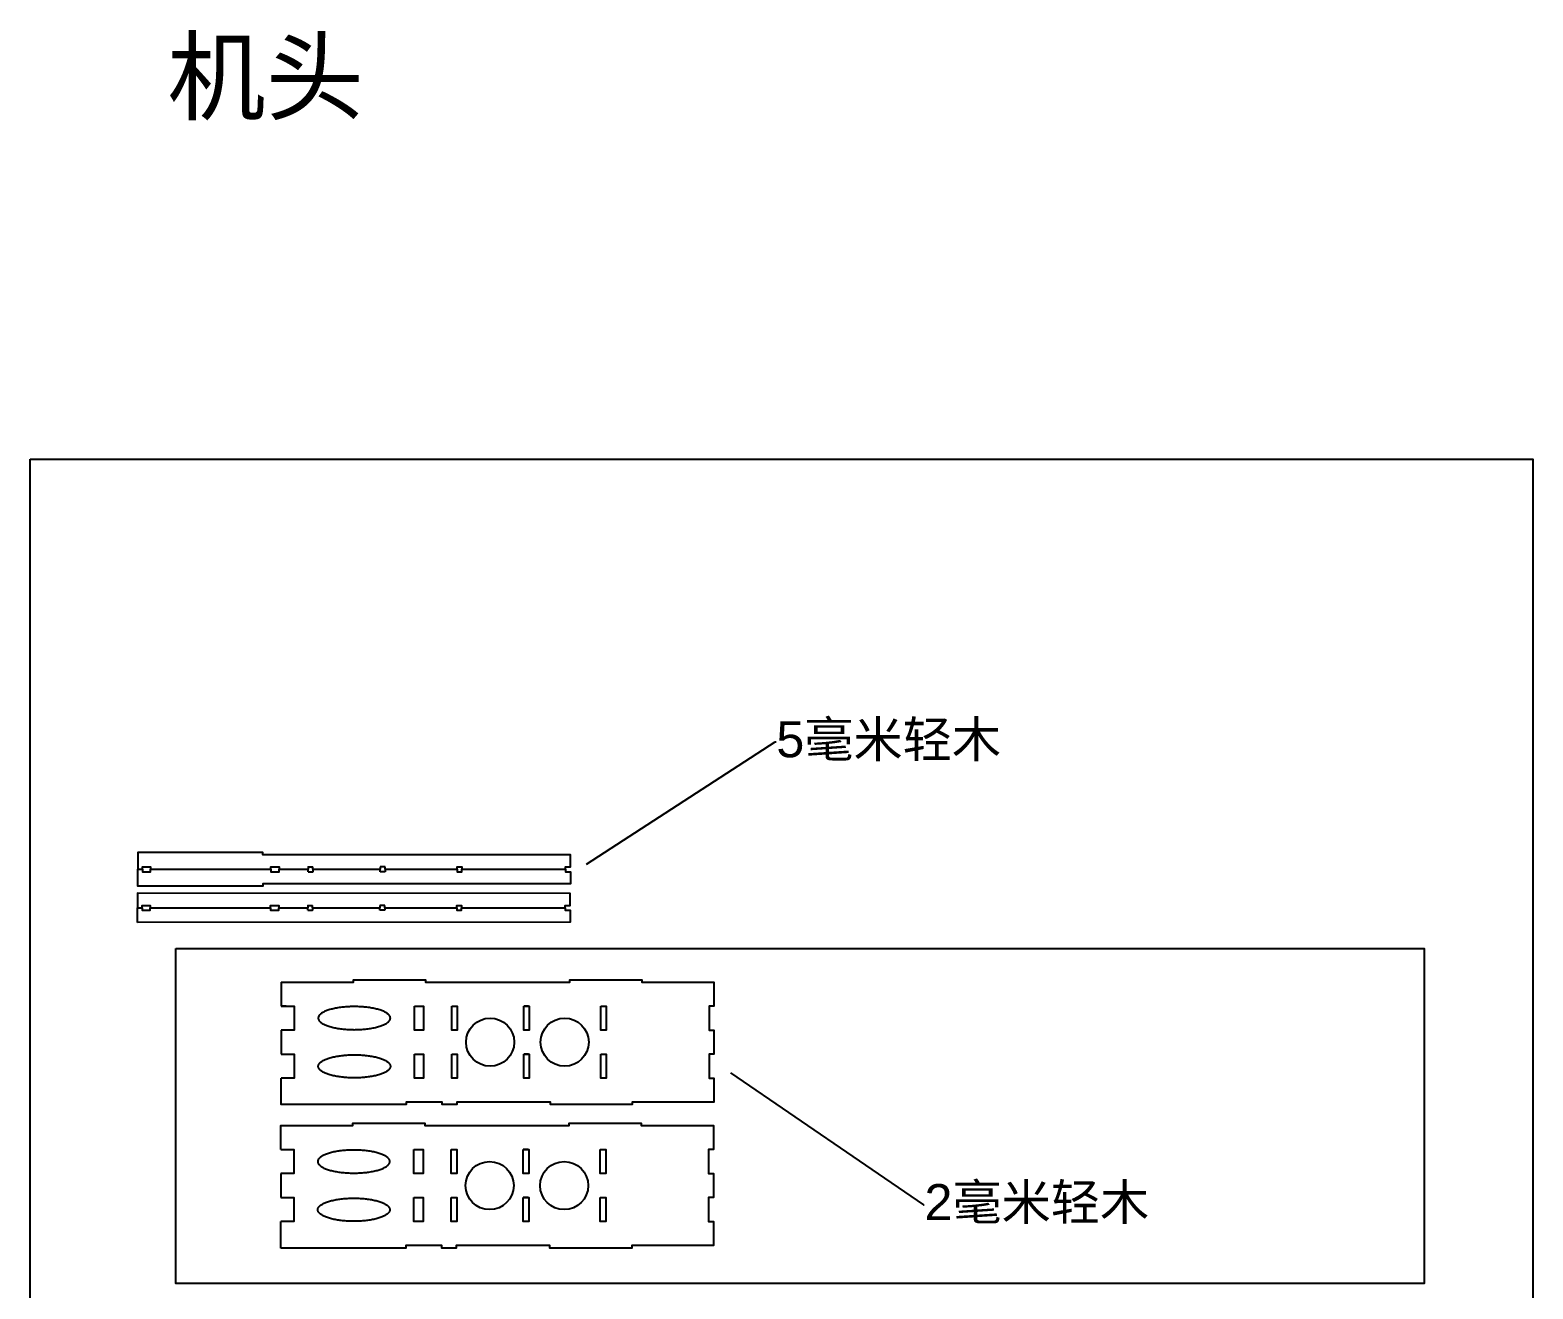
# Model space of a CAD drawing. Header units: millimetres. Extents: x 183 to 1901, y -41 to 1071.
# Drawn here: x 183 to 808, y 547 to 1071 of the extents above; entities that cross this region are included whole.
import ezdxf
from ezdxf import colors
from ezdxf.entities.mleader import LeaderData, LeaderLine
from ezdxf.math import Vec2, Vec3

# ---------------------------------------------------------------- set-up
doc = ezdxf.new("R2010")
doc.units = ezdxf.units.MM
doc.styles.get("Standard").update_dxf_attribs({"font": 'arial.ttf'})
doc.styles.add('样式 4', font='', dxfattribs={"height": 10})
doc.styles.get('样式 4').set_extended_font_data('SimSun')

msp = doc.modelspace()

# ---------------------------------------------------------------- linework, layer by layer
for p, q in [((298.62, 722.61), (298.62, 721.61)), ((298.62, 720.61), (298.62, 721.61)), ((300.62, 721.61), (300.62, 722.61)), ((300.62, 721.61), (300.62, 720.61)), ((330.62, 722.61), (328.62, 722.61)), ((328.62, 722.61), (328.62, 721.61)), ((328.62, 720.61), (328.62, 721.61)), ((330.62, 720.61), (328.62, 720.61)), ((330.62, 721.61), (330.62, 722.61)), ((330.62, 721.61), (330.62, 720.61)), ((298.48, 706.56), (298.48, 705.56)), ((300.48, 705.56), (300.48, 706.56)), ((330.48, 706.56), (328.48, 706.56)), ((328.48, 706.56), (328.48, 705.56)), ((330.48, 705.56), (330.48, 706.56)), ((298.48, 704.56), (298.48, 705.56)), ((300.48, 705.56), (300.48, 704.56)), ((328.48, 704.56), (328.48, 705.56)), ((330.48, 704.56), (328.48, 704.56)), ((330.48, 705.56), (330.48, 704.56)), ((287.45, 674.68), (287.45, 664.68)), ((289.45, 664.68), (287.45, 664.68)), ((390.35, 664.68), (388.35, 664.68)), ((388.35, 654.68), (388.35, 664.68)), ((287.45, 654.68), (287.45, 644.68)), ((390.35, 654.68), (388.35, 654.68)), ((390.35, 644.68), (388.35, 644.68)), ((388.35, 634.68), (388.35, 644.68)), ((390.35, 634.68), (388.35, 634.68)), ((390.15, 605.01), (388.15, 605.01)), ((388.15, 595.01), (388.15, 605.01)), ((287.25, 595.01), (287.25, 585.01)), ((390.15, 595.01), (388.15, 595.01)), ((390.15, 585.01), (388.15, 585.01)), ((388.15, 575.01), (388.15, 585.01)), ((390.15, 575.01), (388.15, 575.01))]:
    msp.add_line(p, q)
msp.add_lwpolyline([(182.95, 892.28), (808.19, 892.28), (808.19, 165.47), (182.95, 165.47)], close=True)
for points in [[(330.62, 721.61), (360.62, 721.61), (360.62, 722.61), (362.62, 722.61), (362.62, 721.61), (405.72, 721.61), (405.72, 722.61), (407.72, 722.61), (407.72, 727.61), (279.72, 727.61), (279.72, 728.61), (227.72, 728.61), (227.72, 721.61), (229.72, 721.61), (229.72, 722.61), (233.12, 722.61), (233.12, 721.61), (283.12, 721.61), (283.12, 722.61), (286.62, 722.61), (286.62, 721.61), (298.62, 721.61)], [(330.62, 721.61), (360.62, 721.61), (360.62, 720.61), (362.62, 720.61), (362.62, 721.61), (405.72, 721.61), (405.72, 720.61), (407.72, 720.61), (407.72, 715.61), (279.72, 715.61), (279.72, 714.61), (227.72, 714.61), (227.72, 721.61), (229.72, 721.61), (229.72, 720.61), (233.12, 720.61), (233.12, 721.61), (283.12, 721.61), (283.12, 720.61), (286.62, 720.61), (286.62, 721.61), (298.62, 721.61)], [(298.62, 722.61), (298.62, 722.61), (300.62, 722.61), (300.62, 722.61)], [(298.62, 720.61), (298.62, 720.61), (300.62, 720.61), (300.62, 720.61)], [(300.62, 721.61), (328.62, 721.61)], [(300.62, 721.61), (328.62, 721.61)], [(330.48, 705.56), (360.48, 705.56), (360.48, 706.56), (362.48, 706.56), (362.48, 705.56), (405.58, 705.56), (405.58, 706.56), (407.58, 706.56), (407.58, 711.56), (227.58, 711.71)], [(227.58, 711.71), (227.58, 711.71), (227.58, 705.56), (229.58, 705.56), (229.58, 706.56), (232.98, 706.56), (232.98, 705.56), (282.98, 705.56), (282.98, 706.56), (286.48, 706.56), (286.48, 705.56), (298.48, 705.56)], [(298.48, 706.56), (298.48, 706.56), (300.48, 706.56), (300.48, 706.56)], [(330.48, 705.56), (360.48, 705.56), (360.48, 704.56), (362.48, 704.56), (362.48, 705.56), (405.58, 705.56), (405.58, 704.56), (407.58, 704.56), (407.58, 699.56), (227.58, 699.53)], [(227.58, 699.53), (227.58, 699.53), (227.58, 705.56), (229.58, 705.56), (229.58, 704.56), (232.98, 704.56), (232.98, 705.56), (282.98, 705.56), (282.98, 704.56), (286.48, 704.56), (286.48, 705.56), (298.48, 705.56)], [(298.48, 704.56), (298.48, 704.56), (300.48, 704.56), (300.48, 704.56)], [(300.48, 705.56), (328.48, 705.56)], [(300.48, 705.56), (328.48, 705.56)]]:
    msp.add_lwpolyline(points)
at = {"color": 2}
msp.add_lwpolyline([(243.63, 688.71), (762.95, 688.71), (762.95, 549.3), (243.63, 549.3)], close=True, dxfattribs=at)
at = {"color": 0}
for points in [[(287.45, 674.68), (317.45, 674.68), (317.45, 675.68), (347.45, 675.68), (347.45, 674.68), (407.45, 674.68), (407.45, 675.68), (437.45, 675.68), (437.45, 674.68), (467.45, 674.68), (467.45, 664.68), (465.45, 664.68), (465.45, 654.68), (467.45, 654.68), (467.45, 644.68), (465.45, 644.68), (465.45, 634.68), (467.45, 634.68), (467.45, 624.68), (433.45, 624.68), (433.45, 623.68), (399.45, 623.68), (399.45, 624.68), (360.45, 624.68), (360.45, 623.68), (354.45, 623.68), (354.45, 624.68), (339.45, 624.68), (339.45, 623.68), (287.45, 623.68), (287.45, 634.68), (287.45, 634.68)], [(287.45, 664.68), (292.85, 664.68), (292.85, 654.68), (287.45, 654.68)], [(287.45, 644.68), (292.85, 644.68), (292.85, 634.68), (287.45, 634.68)], [(287.25, 605.01), (287.25, 615.01), (317.25, 615.01), (317.25, 616.01), (347.25, 616.01), (347.25, 615.01), (407.25, 615.01), (407.25, 616.01), (437.25, 616.01), (437.25, 615.01), (467.25, 615.01), (467.25, 605.01), (465.25, 605.01), (465.25, 595.01), (467.25, 595.01), (467.25, 585.01), (465.25, 585.01), (465.25, 575.01), (467.25, 575.01), (467.25, 565.01), (433.25, 565.01), (433.25, 564.01), (399.25, 564.01), (399.25, 565.01), (360.25, 565.01), (360.25, 564.01), (354.25, 564.01), (354.25, 565.01), (339.25, 565.01), (339.25, 564.01), (287.25, 564.01)], [(287.25, 605.01), (292.65, 605.01), (292.65, 595.01), (287.25, 595.01)], [(287.25, 585.01), (292.65, 585.01), (292.65, 575.01), (287.25, 575.01)], [(287.25, 564.01), (287.25, 575.01)]]:
    msp.add_lwpolyline(points, dxfattribs=at)
for points in [[(342.85, 664.68), (346.65, 664.68), (346.65, 654.68), (342.85, 654.68)], [(358.35, 664.68), (360.65, 664.67), (360.65, 654.68), (358.35, 654.68)], [(388.35, 664.68), (390.65, 664.67), (390.65, 654.68), (388.35, 654.68)], [(420.35, 664.68), (422.65, 664.67), (422.65, 654.68), (420.35, 654.68)], [(342.85, 644.68), (346.65, 644.68), (346.65, 634.68), (342.85, 634.68)], [(358.35, 644.68), (360.65, 644.67), (360.65, 634.68), (358.35, 634.68)], [(388.35, 644.68), (390.65, 644.67), (390.65, 634.68), (388.35, 634.68)], [(420.35, 644.68), (422.65, 644.67), (422.65, 634.68), (420.35, 634.68)], [(342.65, 605.01), (346.45, 605.01), (346.45, 595.01), (342.65, 595.01)], [(358.15, 605.01), (360.45, 605), (360.45, 595.01), (358.15, 595.01)], [(388.15, 605.01), (390.45, 605), (390.45, 595.01), (388.15, 595.01)], [(420.15, 605.01), (422.45, 605), (422.45, 595.01), (420.15, 595.01)], [(342.65, 585.01), (346.45, 585.01), (346.45, 575.01), (342.65, 575.01)], [(358.15, 585.01), (360.45, 585), (360.45, 575.01), (358.15, 575.01)], [(388.15, 585.01), (390.45, 585), (390.45, 575.01), (388.15, 575.01)], [(420.15, 585.01), (422.45, 585), (422.45, 575.01), (420.15, 575.01)]]:
    msp.add_lwpolyline(points, close=True, dxfattribs=at)
for centre in [(374.35, 649.68), (405.35, 649.68), (374.15, 590.01), (405.15, 590.01)]:
    msp.add_circle(centre, 10, dxfattribs=at)
for points in [[(332.84, 659.68), (332.84, 654.88), (317.84, 654.88), (302.84, 654.88), (302.84, 659.68), (302.84, 664.48), (317.84, 664.48), (332.84, 664.48), (332.84, 659.68)], [(332.85, 639.63), (332.85, 644.43), (317.85, 644.43), (302.85, 644.43), (302.85, 639.63), (302.85, 634.83), (317.85, 634.83), (332.85, 634.83), (332.85, 639.63)], [(332.64, 600.01), (332.64, 595.21), (317.64, 595.21), (302.64, 595.21), (302.64, 600.01), (302.64, 604.81), (317.64, 604.81), (332.64, 604.81), (332.64, 600.01)], [(332.64, 579.96), (332.64, 584.76), (317.64, 584.76), (302.64, 584.76), (302.64, 579.96), (302.64, 575.16), (317.64, 575.16), (332.64, 575.16), (332.64, 579.96)]]:
    msp.add_rational_spline(points, [1, 0.707106781187, 1, 0.707106781187, 1, 0.707106781187, 1, 0.707106781187, 1], degree=2, knots=[0, 0, 0, 1.570796, 1.570796, 3.141593, 3.141593, 4.712389, 4.712389, 6.283185, 6.283185, 6.283185], dxfattribs=at)

# ---------------------------------------------------------------- texts
at = {"insert": (240.02, 1066.44), "char_height": 30, "attachment_point": 1, "style": '样式 4'}
msp.add_mtext_dynamic_manual_height_columns('机头', width=146.2891, gutter_width=50, heights=[0], dxfattribs=at)

# ---------------------------------------------------------------- leaders
ml = msp.add_multileader_mtext('Standard')
ml.set_content('5{\\fSimSun|b0|i0|c134|p2;毫米轻木}', color=256)
ml.set_leader_properties()
ml.build(insert=Vec2(0, 0))
ml.multileader.update_dxf_attribs({"text_right_attachment_type": 6, "dogleg_length": 0.36, "arrow_head_size": 0.18})
ctx = ml.context
ctx.base_point, ctx.char_height, ctx.arrow_head_size, ctx.landing_gap_size, ctx.plane_origin = Vec3(493.32, 774.63), 15, 0.18, 0.09, Vec3(414.28, 723.62)
ctx.right_attachment = 6
notes = []
notes.append((ctx, [(0, (1, 1, 0), (492.96, 774.63), (1, 0), 0.36, [(0, [(414.28, 723.62)], 0, [])])]))
ctx.mtext.insert, ctx.mtext.flow_direction = Vec3(493.41, 783.21), 5
ml = msp.add_multileader_mtext('Standard')
ml.set_content('2{\\fSimSun|b0|i0|c134|p2;毫米轻木}', color=256)
ml.set_leader_properties()
ml.build(insert=Vec2(0, 0))
ml.multileader.update_dxf_attribs({"text_right_attachment_type": 6, "dogleg_length": 0.36, "arrow_head_size": 0.18})
ctx = ml.context
ctx.base_point, ctx.char_height, ctx.arrow_head_size, ctx.landing_gap_size, ctx.plane_origin = Vec3(554.95, 582.04), 15, 0.18, 0.09, Vec3(474.21, 636.96)
ctx.right_attachment = 6
notes.append((ctx, [(0, (1, 1, 0), (554.59, 582.04), (1, 0), 0.36, [(0, [(474.21, 636.96)], 0, [])])]))
ctx.mtext.insert, ctx.mtext.flow_direction = Vec3(555.04, 590.63), 5
for ctx, leaders in notes:
    for number, flags, end, landing, length, lines in leaders:
        leader = LeaderData()
        leader.index, (leader.has_last_leader_line, leader.has_dogleg_vector, leader.attachment_direction) = number, flags
        leader.last_leader_point, leader.dogleg_vector, leader.dogleg_length = Vec3(end), Vec3(landing), length
        for number, points, colour, breaks in lines:
            line = LeaderLine()
            line.index, line.vertices, line.color, line.breaks = number, Vec3.list(points), colors.encode_raw_color(colour), breaks
            leader.lines.append(line)
        ctx.leaders.append(leader)

doc.saveas('drawing.dxf')
